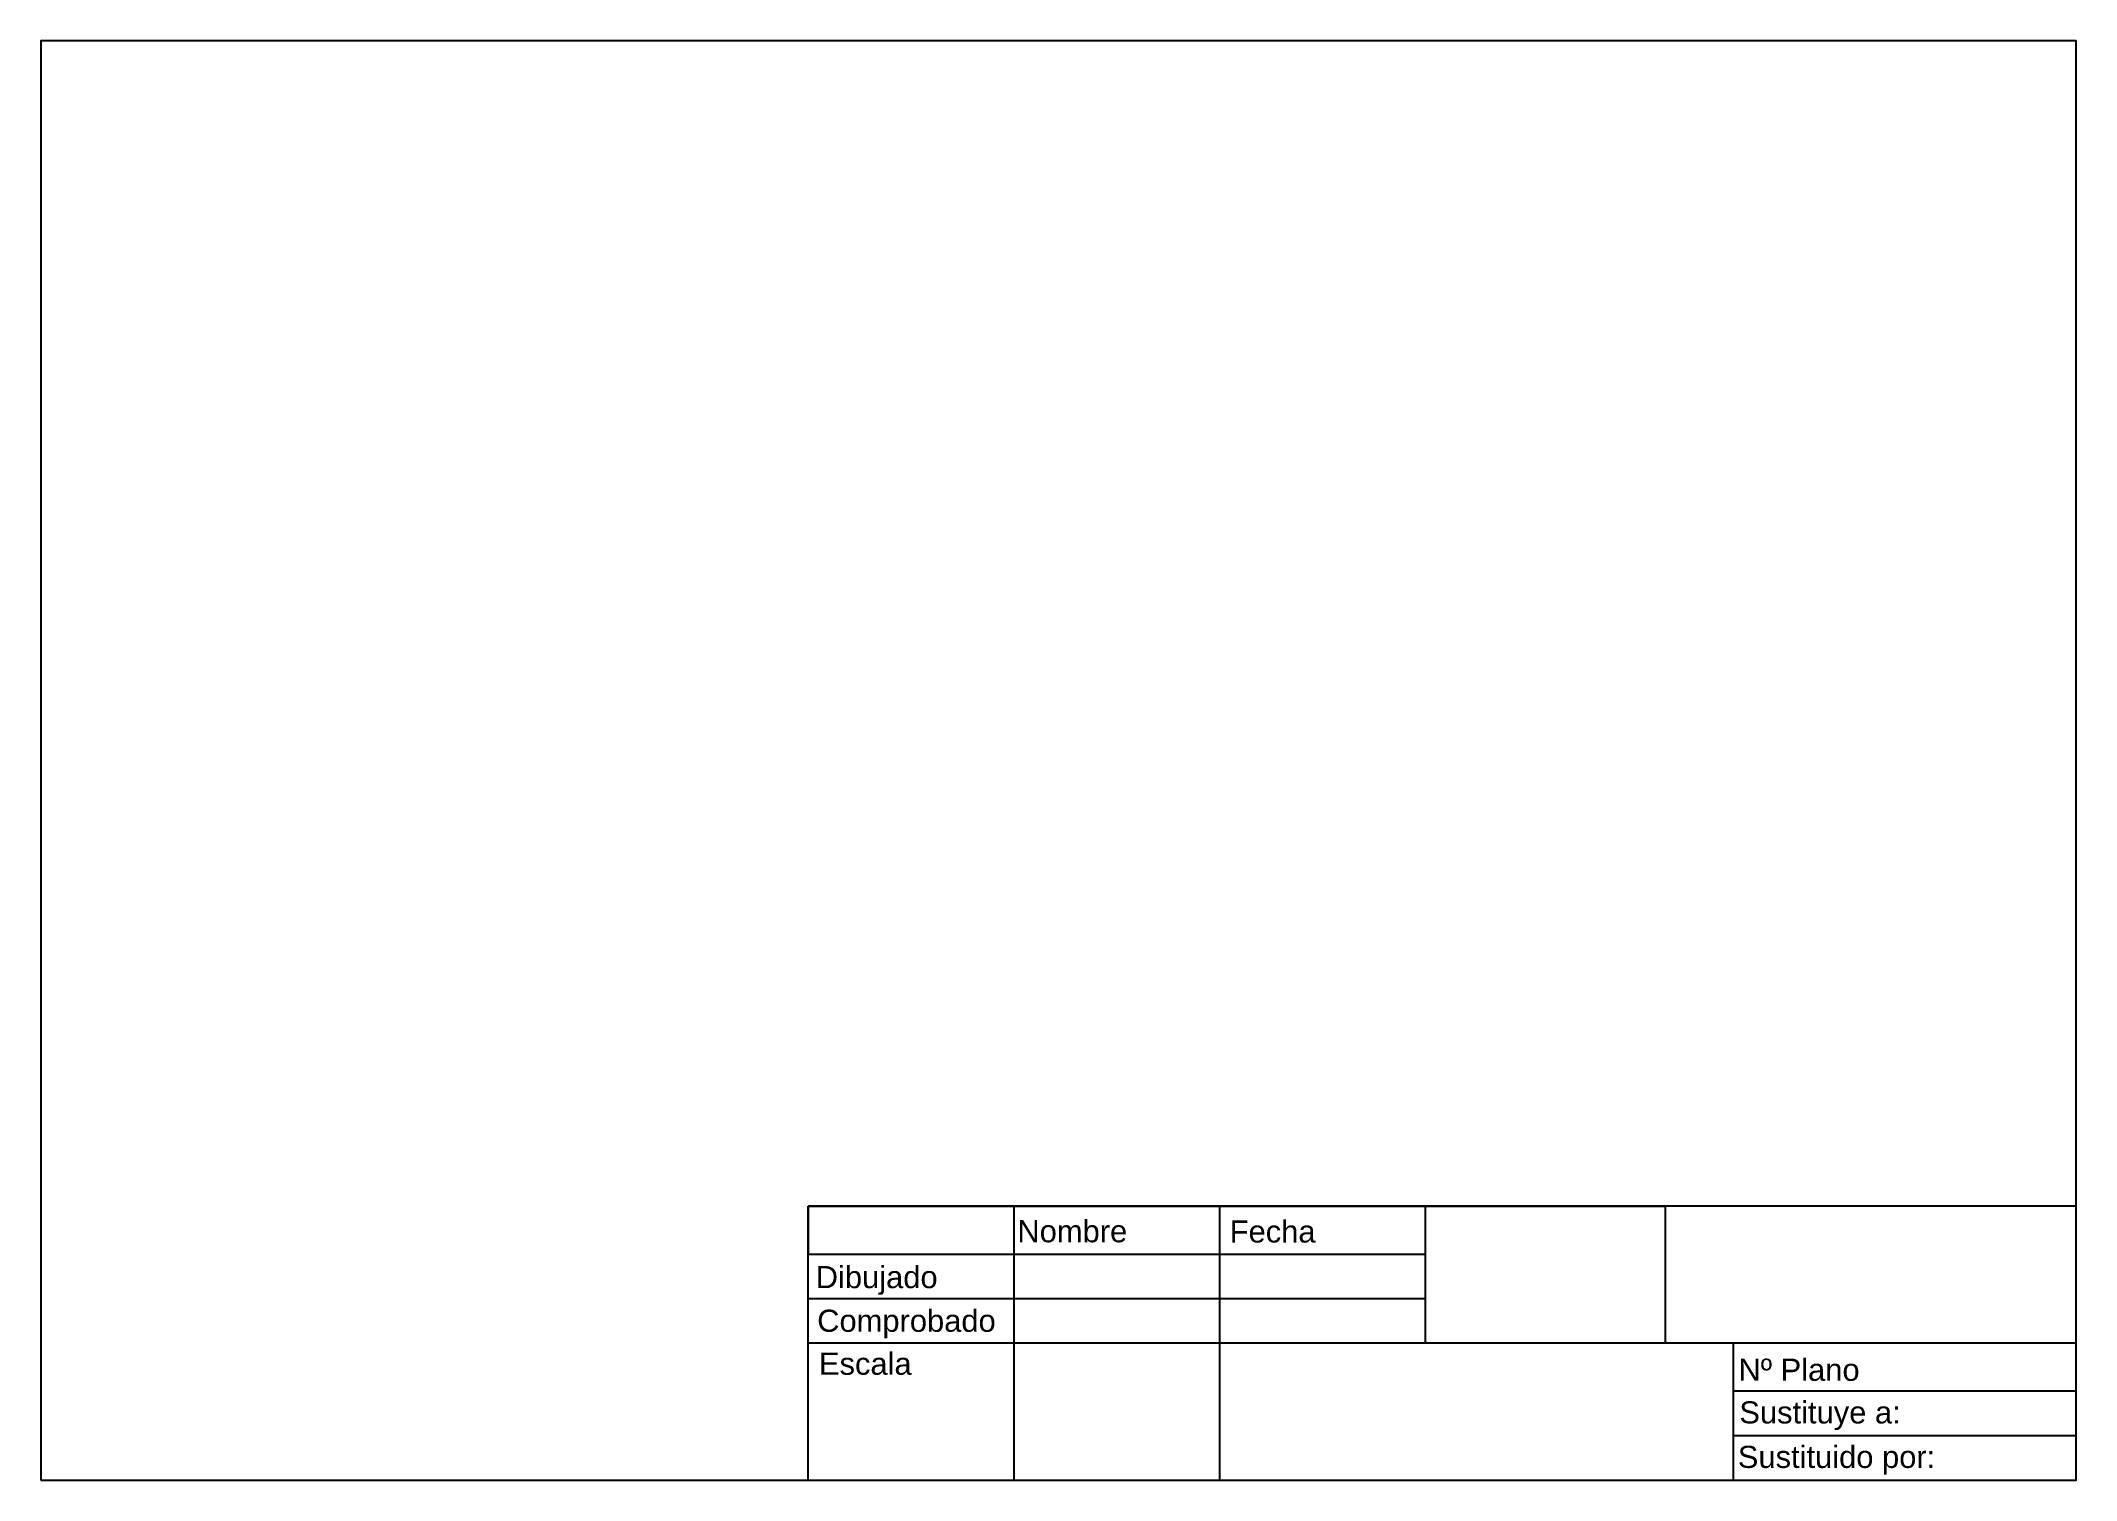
# Model space of a CAD drawing. Header units: millimetres. Extents: x 6128 to 6425, y 3706 to 3916.
import ezdxf

# ---------------------------------------------------------------- set-up
doc = ezdxf.new("R2010")
doc.units = ezdxf.units.MM
doc.styles.get("Standard").update_dxf_attribs({"font": 'arial.ttf'})

msp = doc.modelspace()

# ---------------------------------------------------------------- linework, layer by layer
for p, q in [((6240.28, 3705.84), (6240.28, 3745.84)), ((6425.28, 3745.84), (6240.28, 3745.84)), ((6240.28, 3745.84), (6270.28, 3745.84)), ((6240.28, 3745.84), (6240.28, 3738.84)), ((6270.28, 3745.84), (6270.28, 3705.84)), ((6270.28, 3745.84), (6300.28, 3745.84)), ((6300.28, 3745.84), (6300.28, 3705.84)), ((6300.28, 3745.84), (6330.28, 3745.84)), ((6330.28, 3745.84), (6330.28, 3725.84)), ((6330.28, 3745.84), (6365.28, 3745.84)), ((6365.28, 3745.84), (6365.28, 3725.84)), ((6425.28, 3705.84), (6425.28, 3745.84)), ((6240.28, 3738.84), (6330.28, 3738.84)), ((6240.28, 3725.84), (6240.28, 3732.34)), ((6240.28, 3732.34), (6330.28, 3732.34)), ((6425.28, 3725.84), (6240.28, 3725.84)), ((6375.28, 3705.84), (6375.28, 3725.84)), ((6425.28, 3718.84), (6375.28, 3718.84)), ((6425.28, 3712.34), (6375.28, 3712.34)), ((6240.28, 3705.84), (6425.28, 3705.84)), ((6330.28, 3705.84), (6375.28, 3705.84))]:
    msp.add_line(p, q)
msp.add_lwpolyline([(6128.28, 3705.84), (6425.28, 3705.84), (6425.28, 3915.84), (6128.28, 3915.84)], close=True)

# ---------------------------------------------------------------- texts
for s, height, p in [('Nombre', 3.226, (6270.78, 3740.56)), ('Fecha', 3.226, (6301.76, 3740.52)), ('Dibujado', 3.226, (6241.36, 3733.87)), ('Comprobado', 3.226, (6241.57, 3727.5)), ('Escala', 3.226, (6241.83, 3721.23)), ('Nº Plano', 3.226, (6375.99, 3720.35)), ('Sustituye a:', 3.2256, (6376.12, 3714.13)), ('Sustituido por:', 3.2256, (6375.9, 3707.64))]:
    msp.add_text(s, height=height).set_placement(p)

doc.saveas('drawing.dxf')
